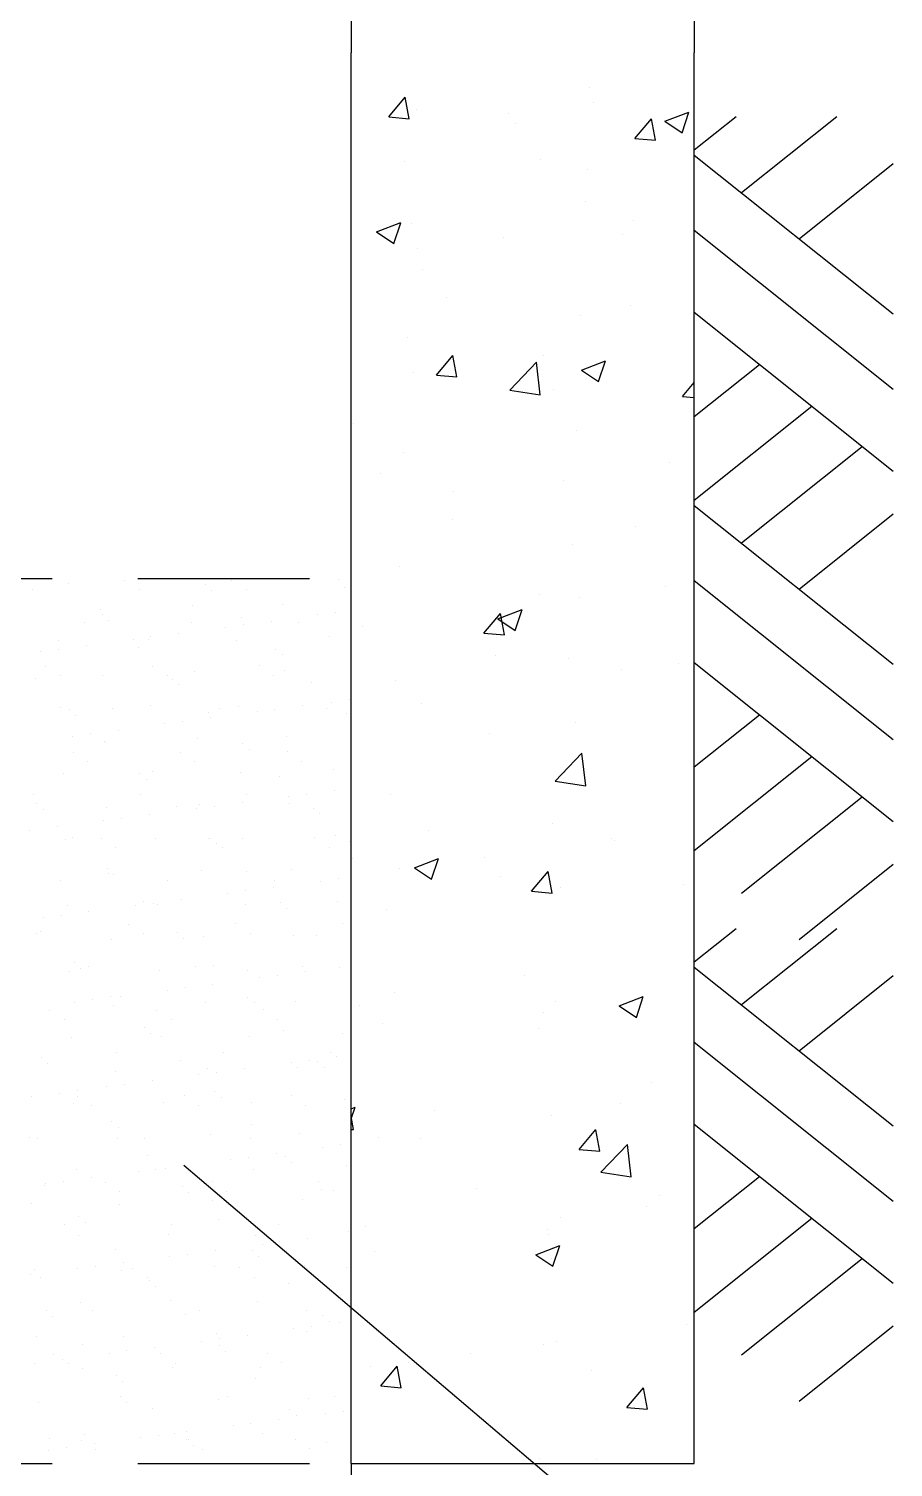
# Model space of a CAD drawing. Header units: millimetres. Extents: x 0 to 321, y -39 to 66.
# Drawn here: x 315.653 to 318.173, y 6.165 to 10.357 of the extents above; entities that cross this region are included whole.
import ezdxf

# ---------------------------------------------------------------- set-up
doc = ezdxf.new("R2010")
doc.units = ezdxf.units.MM
doc.header["$LTSCALE"] = 0.5
doc.header["$MEASUREMENT"] = 0
doc.linetypes.add('DIVIDEX2', pattern=[2.5, 1, -0.5, 0, -0.5, 0, -0.5])
doc.linetypes.add('HIDDEN', pattern=[9.525, 6.35, -3.175])
doc.layers.add('3', color=7, linetype='HIDDEN')
doc.layers.add('SOLID', color=254, linetype='Continuous')

# ---------------------------------------------------------------- blocks, each defined once
blk = doc.blocks.new('*X31')
at = {"color": 0}
for p, q in [((548.989, 211.377), (548.989, 211.377)), ((550.643, 211.471), (550.643, 211.471)), ((552.99, 211.343), (552.99, 211.343)), ((553.758, 211.476), (553.758, 211.476)), ((556.872, 211.482), (556.872, 211.482)), ((547.951, 211.196), (547.951, 211.196)), ((551.065, 211.202), (551.065, 211.202)), ((553.175, 211.174), (553.175, 211.174)), ((554.179, 211.208), (554.179, 211.208)), ((557.051, 211.254), (557.051, 211.254)), ((549.922, 210.628), (549.922, 210.628)), ((549.984, 210.465), (549.984, 210.465)), ((552.622, 210.725), (552.622, 210.725)), ((555.24, 210.758), (555.24, 210.758)), ((556.263, 210.458), (556.263, 210.458)), ((556.783, 210.527), (556.783, 210.527)), ((549.469, 210.229), (549.469, 210.229)), ((550.169, 210.296), (550.169, 210.296)), ((552.583, 210.235), (552.583, 210.235)), ((553.571, 210.104), (553.571, 210.104)), ((554.045, 210.376), (554.045, 210.376)), ((554.091, 210.172), (554.091, 210.172)), ((554.904, 210.28), (554.904, 210.28)), ((555.697, 210.241), (555.697, 210.241)), ((548.716, 209.702), (548.716, 209.702)), ((550.879, 209.75), (550.879, 209.75)), ((551.333, 209.736), (551.333, 209.736)), ((551.4, 209.818), (551.4, 209.818)), ((552.213, 209.925), (552.213, 209.925)), ((553.891, 209.723), (553.891, 209.723)), ((556.592, 209.821), (556.592, 209.821)), ((548.187, 209.395), (548.187, 209.395)), ((548.708, 209.464), (548.708, 209.464)), ((549.521, 209.571), (549.521, 209.571)), ((551.039, 209.499), (551.039, 209.499)), ((555.04, 209.464), (555.04, 209.464)), ((555.224, 209.296), (555.224, 209.296)), ((548.337, 208.961), (548.337, 208.961)), ((551.451, 208.967), (551.451, 208.967)), ((552.685, 208.798), (552.685, 208.798)), ((554.565, 208.972), (554.565, 208.972)), ((555.303, 208.831), (555.303, 208.831)), ((548.033, 208.621), (548.033, 208.621)), ((548.759, 208.692), (548.759, 208.692)), ((549.985, 208.701), (549.985, 208.701)), ((551.873, 208.698), (551.873, 208.698)), ((552.034, 208.587), (552.034, 208.587)), ((552.218, 208.418), (552.218, 208.418)), ((554.987, 208.704), (554.987, 208.704)), ((556.094, 208.498), (556.094, 208.498)), ((557.185, 207.991), (557.185, 207.991)), ((548.779, 207.775), (548.779, 207.775)), ((549.028, 207.709), (549.028, 207.709)), ((549.212, 207.54), (549.212, 207.54)), ((550.277, 207.725), (550.277, 207.725)), ((551.396, 207.809), (551.396, 207.809)), ((553.088, 207.621), (553.088, 207.621)), ((553.391, 207.731), (553.391, 207.731)), ((553.954, 207.796), (553.954, 207.796)), ((554.493, 207.636), (554.493, 207.636)), ((555.013, 207.705), (555.013, 207.705)), ((555.826, 207.812), (555.826, 207.812)), ((556.505, 207.737), (556.505, 207.737)), ((556.655, 207.894), (556.655, 207.894)), ((557.09, 207.586), (557.09, 207.586)), ((550.443, 207.103), (550.443, 207.103)), ((551.801, 207.282), (551.801, 207.282)), ((552.322, 207.35), (552.322, 207.35)), ((553.135, 207.457), (553.135, 207.457)), ((549.109, 206.927), (549.109, 206.927)), ((549.63, 206.996), (549.63, 206.996)), ((550.048, 206.774), (550.048, 206.774)), ((550.082, 206.743), (550.082, 206.743)), ((552.748, 206.871), (552.748, 206.871)), ((554.084, 206.709), (554.084, 206.709)), ((555.366, 206.905), (555.366, 206.905)), ((549.145, 206.457), (549.145, 206.457)), ((552.259, 206.463), (552.259, 206.463)), ((554.268, 206.54), (554.268, 206.54)), ((555.373, 206.468), (555.373, 206.468)), ((548.842, 205.849), (548.842, 205.849)), ((549.566, 206.188), (549.566, 206.188)), ((551.459, 205.882), (551.459, 205.882)), ((552.68, 206.194), (552.68, 206.194)), ((554.017, 205.87), (554.017, 205.87)), ((555.795, 206.2), (555.795, 206.2)), ((556.718, 205.967), (556.718, 205.967)), ((551.077, 205.831), (551.077, 205.831)), ((551.262, 205.662), (551.262, 205.662)), ((555.138, 205.743), (555.138, 205.743)), ((547.97, 205.215), (547.97, 205.215)), ((551.084, 205.221), (551.084, 205.221)), ((554.199, 205.227), (554.199, 205.227)), ((555.415, 205.168), (555.415, 205.168)), ((555.935, 205.237), (555.935, 205.237)), ((556.748, 205.344), (556.748, 205.344)), ((548.071, 204.953), (548.071, 204.953)), ((548.256, 204.784), (548.256, 204.784)), ((550.111, 204.847), (550.111, 204.847)), ((551.365, 204.635), (551.365, 204.635)), ((552.132, 204.865), (552.132, 204.865)), ((552.723, 204.814), (552.723, 204.814)), ((552.811, 204.944), (552.811, 204.944)), ((553.244, 204.883), (553.244, 204.883)), ((554.057, 204.99), (554.057, 204.99)), ((555.429, 204.978), (555.429, 204.978)), ((556.133, 204.83), (556.133, 204.83)), ((556.318, 204.662), (556.318, 204.662)), ((547.86, 204.174), (547.86, 204.174)), ((548.673, 204.281), (548.673, 204.281)), ((550.031, 204.46), (550.031, 204.46)), ((550.552, 204.528), (550.552, 204.528)), ((548.905, 203.922), (548.905, 203.922)), ((549.126, 203.987), (549.126, 203.987)), ((549.952, 203.953), (549.952, 203.953)), ((551.522, 203.955), (551.522, 203.955)), ((553.066, 203.958), (553.066, 203.958)), ((553.127, 203.953), (553.127, 203.953)), ((553.311, 203.784), (553.311, 203.784)), ((554.08, 203.943), (554.08, 203.943)), ((556.18, 203.964), (556.18, 203.964)), ((556.781, 204.04), (556.781, 204.04)), ((557.188, 203.864), (557.188, 203.864)), ((550.374, 203.684), (550.374, 203.684)), ((553.488, 203.69), (553.488, 203.69)), ((556.602, 203.695), (556.602, 203.695)), ((550.121, 203.075), (550.121, 203.075)), ((550.174, 202.92), (550.174, 202.92)), ((550.305, 202.906), (550.305, 202.906)), ((552.874, 203.018), (552.874, 203.018)), ((554.181, 202.987), (554.181, 202.987)), ((555.492, 203.051), (555.492, 203.051)), ((548.778, 202.711), (548.778, 202.711)), ((551.892, 202.717), (551.892, 202.717)), ((554.979, 202.522), (554.979, 202.522)), ((555.006, 202.723), (555.006, 202.723)), ((556.337, 202.701), (556.337, 202.701)), ((556.857, 202.769), (556.857, 202.769)), ((551.175, 202.109), (551.175, 202.109)), ((551.474, 202.06), (551.474, 202.06)), ((552.287, 202.167), (552.287, 202.167)), ((553.645, 202.346), (553.645, 202.346)), ((554.166, 202.415), (554.166, 202.415)), ((555.177, 202.075), (555.177, 202.075)), ((556.844, 202.113), (556.844, 202.113)), ((548.782, 201.706), (548.782, 201.706)), ((548.968, 201.995), (548.968, 201.995)), ((549.595, 201.813), (549.595, 201.813)), ((550.953, 201.992), (550.953, 201.992)), ((551.585, 202.028), (551.585, 202.028)), ((554.143, 202.016), (554.143, 202.016)), ((555.361, 201.906), (555.361, 201.906)), ((548.169, 201.231), (548.169, 201.231)), ((548.261, 201.638), (548.261, 201.638)), ((550.76, 201.449), (550.76, 201.449)), ((553.874, 201.454), (553.874, 201.454)), ((556.988, 201.46), (556.988, 201.46)), ((548.067, 201.174), (548.067, 201.174)), ((550.237, 200.993), (550.237, 200.993)), ((551.182, 201.18), (551.182, 201.18)), ((552.171, 201.197), (552.171, 201.197)), ((552.355, 201.028), (552.355, 201.028)), ((552.937, 201.091), (552.937, 201.091)), ((554.296, 201.186), (554.296, 201.186)), ((555.555, 201.124), (555.555, 201.124)), ((556.231, 201.109), (556.231, 201.109)), ((549.031, 200.068), (549.031, 200.068)), ((549.164, 200.319), (549.164, 200.319)), ((549.349, 200.15), (549.349, 200.15)), ((549.585, 200.207), (549.585, 200.207)), ((551.648, 200.101), (551.648, 200.101)), ((552.7, 200.213), (552.7, 200.213)), ((553.225, 200.231), (553.225, 200.231)), ((554.206, 200.089), (554.206, 200.089)), ((555.814, 200.219), (555.814, 200.219)), ((555.901, 200.054), (555.901, 200.054)), ((556.907, 200.186), (556.907, 200.186)), ((557.226, 200.197), (557.226, 200.197)), ((552.396, 199.593), (552.396, 199.593)), ((553.209, 199.7), (553.209, 199.7)), ((554.567, 199.879), (554.567, 199.879)), ((555.088, 199.947), (555.088, 199.947)), ((549.183, 199.17), (549.183, 199.17)), ((549.704, 199.238), (549.704, 199.238)), ((550.219, 199.353), (550.219, 199.353)), ((550.517, 199.345), (550.517, 199.345)), ((551.875, 199.524), (551.875, 199.524)), ((553, 199.164), (553, 199.164)), ((554.22, 199.319), (554.22, 199.319)), ((554.405, 199.15), (554.405, 199.15)), ((555.618, 199.197), (555.618, 199.197)), ((548.453, 198.939), (548.453, 198.939)), ((550.3, 199.067), (550.3, 199.067)), ((551.567, 198.945), (551.567, 198.945)), ((554.682, 198.95), (554.682, 198.95)), ((548.875, 198.67), (548.875, 198.67)), ((551.214, 198.441), (551.214, 198.441)), ((551.989, 198.676), (551.989, 198.676)), ((555.103, 198.682), (555.103, 198.682)), ((555.275, 198.353), (555.275, 198.353)), ((549.094, 198.141), (549.094, 198.141)), ((551.398, 198.272), (551.398, 198.272)), ((551.711, 198.175), (551.711, 198.175)), ((554.269, 198.162), (554.269, 198.162)), ((556.97, 198.26), (556.97, 198.26)), ((548.208, 197.563), (548.208, 197.563)), ((550.393, 197.703), (550.393, 197.703)), ((552.268, 197.475), (552.268, 197.475)), ((553.507, 197.709), (553.507, 197.709)), ((556.01, 197.479), (556.01, 197.479)), ((556.621, 197.714), (556.621, 197.714)), ((556.823, 197.586), (556.823, 197.586)), ((548.392, 197.395), (548.392, 197.395)), ((550.363, 197.14), (550.363, 197.14)), ((552.797, 197.056), (552.797, 197.056)), ((553.063, 197.237), (553.063, 197.237)), ((553.318, 197.125), (553.318, 197.125)), ((554.131, 197.232), (554.131, 197.232)), ((555.489, 197.411), (555.489, 197.411)), ((555.681, 197.27), (555.681, 197.27)), ((556.27, 197.441), (556.27, 197.441)), ((556.454, 197.272), (556.454, 197.272)), ((550.105, 196.702), (550.105, 196.702)), ((550.626, 196.771), (550.626, 196.771)), ((551.439, 196.878), (551.439, 196.878)), ((547.934, 196.416), (547.934, 196.416)), ((548.747, 196.523), (548.747, 196.523)), ((549.157, 196.214), (549.157, 196.214)), ((549.261, 196.435), (549.261, 196.435)), ((549.262, 196.597), (549.262, 196.597)), ((551.774, 196.248), (551.774, 196.248)), ((552.375, 196.44), (552.375, 196.44)), ((553.264, 196.563), (553.264, 196.563)), ((553.448, 196.394), (553.448, 196.394)), ((554.332, 196.236), (554.332, 196.236)), ((555.489, 196.446), (555.489, 196.446)), ((557.033, 196.333), (557.033, 196.333)), ((549.683, 196.166), (549.683, 196.166)), ((552.797, 196.172), (552.797, 196.172)), ((555.911, 196.177), (555.911, 196.177)), ((550.258, 195.685), (550.258, 195.685)), ((550.442, 195.516), (550.442, 195.516)), ((554.318, 195.597), (554.318, 195.597)), ((547.867, 195.225), (547.867, 195.225)), ((548.087, 195.193), (548.087, 195.193)), ((550.426, 195.213), (550.426, 195.213)), ((551.201, 195.199), (551.201, 195.199)), ((553.126, 195.31), (553.126, 195.31)), ((554.315, 195.205), (554.315, 195.205)), ((555.744, 195.344), (555.744, 195.344)), ((556.411, 194.943), (556.411, 194.943)), ((556.932, 195.012), (556.932, 195.012)), ((551.312, 194.719), (551.312, 194.719)), ((553.719, 194.589), (553.719, 194.589)), ((554.24, 194.657), (554.24, 194.657)), ((555.053, 194.764), (555.053, 194.764)), ((555.313, 194.685), (555.313, 194.685)), ((555.498, 194.516), (555.498, 194.516)), ((549.22, 194.288), (549.22, 194.288)), ((551.027, 194.234), (551.027, 194.234)), ((551.548, 194.303), (551.548, 194.303)), ((551.837, 194.321), (551.837, 194.321)), ((552.361, 194.41), (552.361, 194.41)), ((554.395, 194.309), (554.395, 194.309)), ((557.096, 194.406), (557.096, 194.406)), ((548.306, 193.842), (548.306, 193.842)), ((548.336, 193.88), (548.336, 193.88)), ((548.856, 193.948), (548.856, 193.948)), ((549.669, 194.055), (549.669, 194.055)), ((550.069, 193.931), (550.069, 193.931)), ((552.307, 193.807), (552.307, 193.807)), ((553.183, 193.936), (553.183, 193.936)), ((556.297, 193.942), (556.297, 193.942)), ((556.368, 193.719), (556.368, 193.719)), ((547.93, 193.298), (547.93, 193.298)), ((550.488, 193.286), (550.488, 193.286)), ((550.49, 193.662), (550.49, 193.662)), ((552.492, 193.638), (552.492, 193.638)), ((553.189, 193.383), (553.189, 193.383)), ((553.604, 193.668), (553.604, 193.668)), ((555.807, 193.417), (555.807, 193.417)), ((556.719, 193.673), (556.719, 193.673)), ((549.301, 192.93), (549.301, 192.93)), ((553.362, 192.841), (553.362, 192.841)), ((548.894, 192.689), (548.894, 192.689)), ((549.485, 192.761), (549.485, 192.761)), ((552.008, 192.695), (552.008, 192.695)), ((555.123, 192.701), (555.123, 192.701)), ((557.159, 192.479), (557.159, 192.479)), ((549.283, 192.361), (549.283, 192.361)), ((551.9, 192.394), (551.9, 192.394)), ((554.458, 192.382), (554.458, 192.382)), ((554.641, 192.121), (554.641, 192.121)), ((555.162, 192.189), (555.162, 192.189)), ((555.975, 192.296), (555.975, 192.296)), ((550.355, 191.963), (550.355, 191.963)), ((550.591, 191.588), (550.591, 191.588)), ((551.949, 191.766), (551.949, 191.766)), ((552.47, 191.835), (552.47, 191.835)), ((553.283, 191.942), (553.283, 191.942)), ((554.357, 191.929), (554.357, 191.929)), ((554.541, 191.76), (554.541, 191.76)), ((547.899, 191.233), (547.899, 191.233)), ((547.993, 191.372), (547.993, 191.372)), ((549.258, 191.412), (549.258, 191.412)), ((549.778, 191.481), (549.778, 191.481)), ((550.551, 191.359), (550.551, 191.359)), ((550.876, 191.427), (550.876, 191.427)), ((553.252, 191.457), (553.252, 191.457)), ((553.99, 191.432), (553.99, 191.432)), ((554.412, 191.164), (554.412, 191.164)), ((555.87, 191.49), (555.87, 191.49)), ((557.104, 191.438), (557.104, 191.438)), ((548.184, 191.152), (548.184, 191.152)), ((551.298, 191.158), (551.298, 191.158)), ((551.351, 191.051), (551.351, 191.051)), ((551.535, 190.883), (551.535, 190.883)), ((555.411, 190.963), (555.411, 190.963)), ((549.346, 190.434), (549.346, 190.434)), ((551.963, 190.467), (551.963, 190.467)), ((554.521, 190.455), (554.521, 190.455)), ((557.222, 190.552), (557.222, 190.552)), ((548.345, 190.174), (548.345, 190.174)), ((548.529, 190.005), (548.529, 190.005)), ((549.702, 190.185), (549.702, 190.185)), ((552.405, 190.085), (552.405, 190.085)), ((552.816, 190.191), (552.816, 190.191)), ((555.93, 190.196), (555.93, 190.196)), ((556.406, 190.051), (556.406, 190.051)), ((553.315, 189.53), (553.315, 189.53)), ((555.563, 189.653), (555.563, 189.653)), ((555.933, 189.563), (555.933, 189.563)), ((556.084, 189.722), (556.084, 189.722)), ((556.591, 189.882), (556.591, 189.882)), ((556.897, 189.829), (556.897, 189.829)), ((548.056, 189.445), (548.056, 189.445)), ((549.399, 189.208), (549.399, 189.208)), ((550.614, 189.432), (550.614, 189.432)), ((551.513, 189.12), (551.513, 189.12)), ((552.871, 189.299), (552.871, 189.299)), ((553.392, 189.367), (553.392, 189.367)), ((553.4, 189.173), (553.4, 189.173)), ((554.205, 189.474), (554.205, 189.474)), ((548.008, 188.658), (548.008, 188.658)), ((548.57, 188.917), (548.57, 188.917)), ((548.821, 188.765), (548.821, 188.765)), ((548.991, 188.648), (548.991, 188.648)), ((550.18, 188.944), (550.18, 188.944)), ((550.7, 189.013), (550.7, 189.013)), ((551.684, 188.923), (551.684, 188.923)), ((552.106, 188.654), (552.106, 188.654)), ((553.585, 189.004), (553.585, 189.004)), ((554.798, 188.928), (554.798, 188.928)), ((555.22, 188.66), (555.22, 188.66)), ((549.409, 188.507), (549.409, 188.507)), ((550.394, 188.296), (550.394, 188.296)), ((552.026, 188.541), (552.026, 188.541)), ((554.584, 188.528), (554.584, 188.528)), ((550.579, 188.127), (550.579, 188.127)), ((554.455, 188.207), (554.455, 188.207)), ((548.119, 187.518), (548.119, 187.518)), ((550.509, 187.681), (550.509, 187.681)), ((550.677, 187.506), (550.677, 187.506)), ((553.378, 187.603), (553.378, 187.603)), ((553.624, 187.687), (553.624, 187.687)), ((555.996, 187.636), (555.996, 187.636)), ((556.738, 187.692), (556.738, 187.692)), ((551.449, 187.329), (551.449, 187.329)), ((555.127, 187.006), (555.127, 187.006)), ((555.45, 187.295), (555.45, 187.295)), ((555.634, 187.126), (555.634, 187.126)), ((556.485, 187.185), (556.485, 187.185)), ((557.006, 187.254), (557.006, 187.254)), ((549.472, 186.58), (549.472, 186.58)), ((552.089, 186.614), (552.089, 186.614)), ((552.435, 186.652), (552.435, 186.652)), ((553.793, 186.831), (553.793, 186.831)), ((554.314, 186.899), (554.314, 186.899)), ((554.647, 186.601), (554.647, 186.601)), ((548.442, 186.452), (548.442, 186.452)), ((548.93, 186.191), (548.93, 186.191)), ((549.377, 186.413), (549.377, 186.413)), ((549.743, 186.298), (549.743, 186.298)), ((549.799, 186.144), (549.799, 186.144)), ((551.102, 186.477), (551.102, 186.477)), ((551.622, 186.545), (551.622, 186.545)), ((552.444, 186.417), (552.444, 186.417)), ((552.491, 186.418), (552.491, 186.418)), ((552.628, 186.249), (552.628, 186.249)), ((552.913, 186.15), (552.913, 186.15)), ((555.606, 186.424), (555.606, 186.424)), ((556.027, 186.155), (556.027, 186.155)), ((556.504, 186.329), (556.504, 186.329)), ((548.41, 186.122), (548.41, 186.122))]:
    blk.add_line(p, q, dxfattribs=at)
blk = doc.blocks.new('*X33')
at = {"color": 0}
for p, q in [((558.333, 224.972), (558.815, 225.546)), ((558.931, 224.919), (558.815, 225.546)), ((564.178, 225.828), (564.178, 225.828)), ((559.127, 225.188), (559.127, 225.188)), ((564.313, 225.4), (564.313, 225.4)), ((566.382, 224.847), (567.082, 225.116)), ((566.88, 224.511), (567.083, 225.116)), ((558.333, 224.972), (558.931, 224.919)), ((561.81, 225.07), (561.81, 225.07)), ((562.018, 224.785), (562.018, 224.785)), ((565.506, 224.344), (565.988, 224.919)), ((566.104, 224.292), (565.988, 224.918)), ((566.382, 224.847), (566.88, 224.512)), ((565.506, 224.344), (566.103, 224.292)), ((558.789, 223.667), (558.789, 223.667)), ((562.755, 223.731), (562.755, 223.731)), ((564.127, 223.441), (564.127, 223.441)), ((564.056, 222.499), (564.056, 222.499)), ((557.98, 221.622), (558.68, 221.891)), ((558.478, 221.286), (558.68, 221.89)), ((559.005, 221.859), (559.005, 221.859)), ((565.47, 221.954), (565.47, 221.954)), ((557.98, 221.622), (558.477, 221.287)), ((561.682, 221.456), (561.682, 221.456)), ((565.152, 221.535), (565.152, 221.535)), ((559.179, 221.126), (559.179, 221.126)), ((559.32, 220.534), (559.32, 220.534)), ((560.029, 219.702), (560.029, 219.702)), ((565.367, 219.476), (565.367, 219.476)), ((563.935, 219.171), (563.935, 219.171)), ((558.884, 218.53), (558.884, 218.53)), ((559.721, 217.45), (560.203, 218.024)), ((560.319, 217.397), (560.203, 218.024)), ((562.839, 218.01), (562.839, 218.01)), ((561.859, 217.012), (562.638, 217.823)), ((562.748, 216.873), (562.638, 217.823)), ((563.949, 217.596), (564.649, 217.865)), ((563.949, 217.596), (564.446, 217.26)), ((564.447, 217.26), (564.649, 217.864)), ((559.052, 217.512), (559.052, 217.512)), ((559.721, 217.45), (560.318, 217.398)), ((566.893, 216.822), (567.237, 217.232)), ((561.859, 217.012), (562.748, 216.874)), ((563.139, 217.035), (563.139, 217.035)), ((566.893, 216.822), (567.237, 216.792)), ((557.307, 216.034), (557.307, 216.034)), ((563.813, 215.842), (563.813, 215.842)), ((558.762, 215.201), (558.762, 215.201)), ((566.524, 214.898), (566.524, 214.898)), ((558.082, 214.592), (558.082, 214.592)), ((563.42, 214.366), (563.42, 214.366)), ((560.208, 214.066), (560.208, 214.066)), ((560.19, 213.248), (560.19, 213.248)), ((565.528, 213.023), (565.528, 213.023)), ((563.691, 212.513), (563.691, 212.513)), ((558.64, 211.872), (558.64, 211.872)), ((566.397, 211.283), (566.397, 211.283)), ((562.726, 211.068), (562.726, 211.068)), ((563.893, 210.954), (563.893, 210.954)), ((561.108, 209.928), (561.59, 210.502)), ((561.516, 210.344), (562.216, 210.613)), ((561.706, 209.875), (561.59, 210.502)), ((562.013, 210.008), (562.216, 210.613)), ((557.578, 210.122), (557.578, 210.122)), ((561.516, 210.344), (562.013, 210.009)), ((561.108, 209.928), (561.706, 209.876)), ((561.43, 209.283), (561.43, 209.283)), ((563.57, 209.184), (563.57, 209.184)), ((565.122, 208.872), (565.122, 208.872)), ((566.769, 209.057), (566.769, 209.057)), ((558.519, 208.544), (558.519, 208.544)), ((559.29, 207.871), (559.29, 207.871)), ((563.766, 207.339), (563.766, 207.339)), ((561.263, 207.009), (561.263, 207.009)), ((563.184, 205.615), (563.963, 206.427)), ((564.074, 205.477), (563.963, 206.427)), ((563.448, 205.855), (563.448, 205.855)), ((563.184, 205.615), (564.074, 205.477)), ((558.397, 205.215), (558.397, 205.215)), ((559.483, 204.173), (559.483, 204.173)), ((563.109, 204.372), (563.109, 204.372)), ((564.821, 203.948), (564.821, 203.948)), ((564.923, 203.894), (564.923, 203.894)), ((557.277, 203.371), (557.277, 203.371)), ((559.083, 203.093), (559.783, 203.362)), ((559.58, 202.757), (559.783, 203.361)), ((561.135, 203.395), (561.135, 203.395)), ((558.632, 203.065), (558.632, 203.065)), ((559.083, 203.093), (559.58, 202.757)), ((562.496, 202.406), (562.978, 202.981)), ((563.094, 202.353), (562.978, 202.98)), ((561.591, 202.83), (561.591, 202.83)), ((563.327, 202.526), (563.327, 202.526)), ((566.93, 202.604), (566.93, 202.604)), ((562.496, 202.406), (563.093, 202.354)), ((558.276, 201.886), (558.276, 201.886)), ((562.292, 199.949), (562.292, 199.949)), ((558.505, 199.451), (558.505, 199.451)), ((563.205, 199.197), (563.205, 199.197)), ((565.052, 199.067), (565.752, 199.335)), ((565.549, 198.731), (565.752, 199.335)), ((557.493, 199.09), (557.493, 199.09)), ((562.832, 198.864), (562.832, 198.864)), ((565.052, 199.067), (565.549, 198.731)), ((558.154, 198.557), (558.154, 198.557)), ((562.696, 198.405), (562.696, 198.405)), ((565.977, 196.837), (565.977, 196.837)), ((565.093, 196.209), (565.093, 196.209)), ((557.237, 196.067), (557.35, 196.11)), ((557.237, 195.773), (557.35, 196.11)), ((557.308, 195.459), (557.237, 195.846)), ((559.661, 196.005), (559.661, 196.005)), ((563.083, 195.868), (563.083, 195.868)), ((557.237, 195.466), (557.308, 195.459)), ((563.883, 194.884), (564.365, 195.459)), ((564.481, 194.831), (564.365, 195.458)), ((558.032, 195.228), (558.032, 195.228)), ((559.261, 195.208), (559.261, 195.208)), ((564.51, 194.219), (565.289, 195.031)), ((565.4, 194.08), (565.289, 195.03)), ((563.883, 194.884), (564.481, 194.832)), ((564.51, 194.219), (565.4, 194.081)), ((560.884, 193.754), (560.884, 193.754)), ((566.223, 193.529), (566.223, 193.529)), ((563.346, 192.893), (563.346, 192.893)), ((565.849, 193.222), (565.849, 193.222)), ((557.655, 192.637), (557.655, 192.637)), ((562.962, 192.539), (562.962, 192.539)), ((562.619, 191.815), (563.319, 192.084)), ((562.993, 192.411), (562.993, 192.411)), ((563.116, 191.479), (563.319, 192.084)), ((557.911, 191.899), (557.911, 191.899)), ((562.619, 191.815), (563.116, 191.48)), ((563.08, 191.709), (563.08, 191.709)), ((557.248, 190.708), (557.248, 190.708)), ((567.006, 189.777), (567.006, 189.777)), ((562.84, 189.21), (562.84, 189.21)), ((563.219, 189.278), (563.219, 189.278)), ((558.895, 188.671), (558.895, 188.671)), ((560.715, 188.949), (560.715, 188.949)), ((557.789, 188.57), (557.789, 188.57)), ((558.098, 187.99), (558.58, 188.564)), ((558.696, 187.937), (558.58, 188.564)), ((564.233, 188.446), (564.233, 188.446)), ((558.098, 187.99), (558.696, 187.937)), ((565.271, 187.362), (565.753, 187.937)), ((565.869, 187.309), (565.753, 187.936)), ((565.271, 187.362), (565.868, 187.31)), ((562.667, 185.742), (562.667, 185.742)), ((562.719, 185.881), (562.719, 185.881)), ((564.375, 185.833), (564.375, 185.833))]:
    blk.add_line(p, q, dxfattribs=at)

msp = doc.modelspace()

# ---------------------------------------------------------------- linework, layer by layer
at = {"layer": '3', "color": 1}
for p, q in [((317.7149, 10.1002), (317.5927, 10.0026)), ((318.0079, 10.1002), (317.7298, 9.8781)), ((318.1725, 9.5245), (317.5927, 9.9876)), ((318.1725, 9.9627), (317.8982, 9.7436)), ((318.1725, 9.3054), (317.5927, 9.7685)), ((318.1725, 9.0663), (317.5927, 9.5295)), ((317.7828, 9.3776), (317.5927, 9.2257)), ((317.9356, 9.2556), (317.5927, 8.9817)), ((318.0821, 9.1385), (317.7298, 8.8572)), ((318.1725, 8.5036), (317.5927, 8.9667)), ((318.1725, 8.9418), (317.8982, 8.7227)), ((318.1725, 8.2845), (317.5927, 8.7476)), ((318.1725, 8.0454), (317.5927, 8.5086)), ((317.7828, 8.3567), (317.5927, 8.2048)), ((317.9356, 8.2347), (317.5927, 7.9608)), ((318.0821, 8.1176), (317.7298, 7.8363)), ((318.1725, 7.9209), (317.8982, 7.7018)), ((317.7149, 7.7338), (317.5927, 7.6362)), ((318.0079, 7.7338), (317.7298, 7.5117)), ((318.1725, 7.1581), (317.5927, 7.6213)), ((318.1725, 7.5964), (317.8982, 7.3773)), ((318.1725, 6.939), (317.5927, 7.4022)), ((318.1725, 6.7), (317.5927, 7.1631)), ((317.7828, 7.0112), (317.5927, 6.8593)), ((317.9356, 6.8892), (317.5927, 6.6153)), ((318.0821, 6.7722), (317.7298, 6.4908)), ((318.1725, 6.5755), (317.8982, 6.3564))]:
    msp.add_line(p, q, dxfattribs=at)
at = {"layer": 'SOLID', "color": 4}
for p, q in [((317.5927, 11.7993), (317.5927, 10.2861)), ((316.5927, 11.2993), (316.5927, 10.2861)), ((316.5927, 6.175), (316.5927, 10.2861)), ((317.5927, 6.175), (317.5927, 10.2861)), ((316.5927, 6.175), (317.5927, 6.175))]:
    msp.add_line(p, q, dxfattribs=at)
at = {"layer": 'SOLID', "color": 1, "linetype": 'DIVIDEX2'}
for p, q in [((314.5208, 8.7543), (316.5927, 8.7543)), ((314.5208, 6.175), (316.5927, 6.175)), ((316.5927, 6.175), (316.5927, 3.3786))]:
    msp.add_line(p, q, dxfattribs=at)
at = {"layer": 'SOLID', "color": 1}
msp.add_line((317.773, 5.6248), (316.1051, 7.0435), dxfattribs=at)

# ---------------------------------------------------------------- block references
at = {"layer": 'SOLID', "color": 1, "xscale": 0.1000000415101567, "yscale": 0.1000000415101567, "zscale": 0.1000000415101567}
for name in ['*X33', '*X31']:
    msp.add_blockref(name, (260.8689, -12.3975), dxfattribs=at)

doc.saveas('drawing.dxf')
